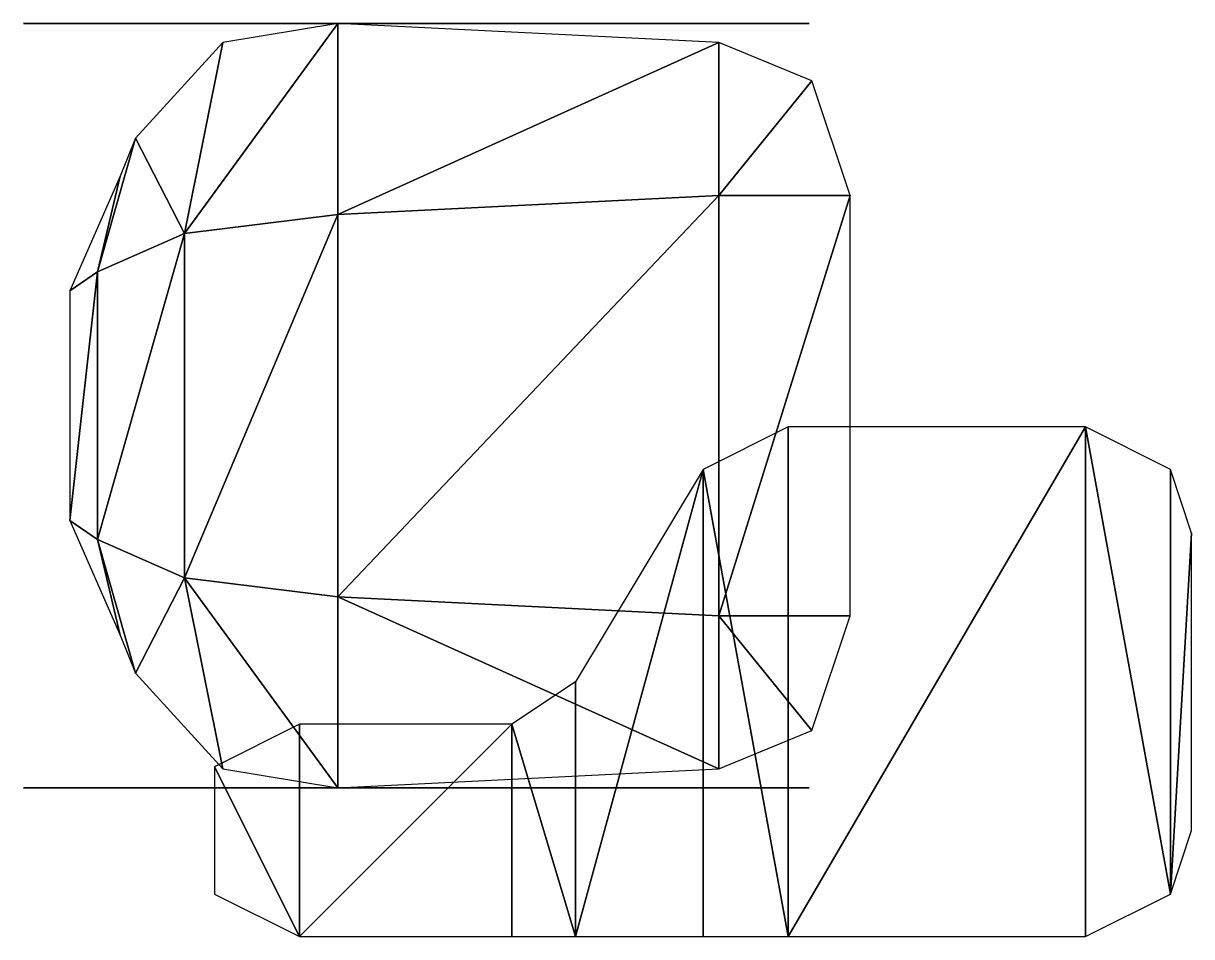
# Model space of a CAD drawing. Extents: x 0 to 0.699, y -0.318 to 0.229.
import ezdxf

# ---------------------------------------------------------------- set-up
doc = ezdxf.new("R2010")
doc.units = 0
doc.header["$LTSCALE"] = 2
doc.layers.get('0').update_dxf_attribs({"linetype": 'CONTINUOUS'})

msp = doc.modelspace()

# ---------------------------------------------------------------- meshes
at = {"color": 254, "linetype": 'BYBLOCK'}
mesh = msp.add_polyface(dxfattribs=at)
corners = [(0.2667, 0.2286, 0.4191), (0.4699, 0.2286), (0.2413, 0.2286, 0.4191), (0.4445, 0.2286), (0.2159, 0.2286, 0.4191), (0, 0.2286), (0.0254, 0.2286), (0.18828, 0.2286, 0.31663), (0.28988, 0.2286, 0.31663), (0.17558, 0.2286, 0.29123), (0.30258, 0.2286, 0.29123), (0.18828, -0.2286, 0.31663), (0.28988, -0.2286, 0.31663), (0.17558, -0.2286, 0.29123), (0.30258, -0.2286, 0.29123), (0.2159, -0.2286, 0.4191), (0.2413, -0.2286, 0.4191), (0, -0.2286), (0.0254, -0.2286), (0.2667, -0.2286, 0.4191), (0.4699, -0.2286), (0.4445, -0.2286), (0.2286, -0.2286, 0.4191), (0.3683, -0.2286, 0.6096), (0.3937, -0.2286, 0.6096), (0.254, -0.2286, 0.4191)]
mesh.append_faces([[corners[k] for k in face] for face in [(0, 1, 2), (3, 2, 1), (4, 2, 5), (6, 5, 2), (7, 8, 9), (10, 9, 8), (11, 12, 13), (14, 13, 12), (15, 16, 17), (18, 17, 16), (19, 20, 16), (21, 16, 20)]], dxfattribs={"vtx1": -1, "color": 254})
mesh.append_faces([[corners[k] for k in face] for face in [(22, 23, 24), (24, 25, 22)]], dxfattribs={"vtx2": -1, "color": 254})
at = {"color": 0, "linetype": 'BYBLOCK'}
mesh = msp.add_polyface(dxfattribs=at)
corners = [(0.02775, 0.06858, 0.78416), (0.02775, -0.06858, 0.78416), (0.04424, 0.08001, 0.69741), (0.04424, -0.08001, 0.69741), (0.0671, 0.16002, 0.69741), (0.05784, 0.13716, 0.74977), (0.05784, -0.13716, 0.74977), (0.0671, -0.16002, 0.69741), (0.09633, -0.10287, 0.49889), (0.11919, -0.21717, 0.52175), (0.11919, 0.21717, 0.52175), (0.09633, 0.10287, 0.49889), (0.18796, 0.1143, 0.38735), (0.18796, -0.1143, 0.38735), (0.18796, 0.2286, 0.43307), (0.18796, -0.2286, 0.43307), (0.41587, -0.12573, 0.39543), (0.41587, -0.21717, 0.41829), (0.41587, 0.21717, 0.41829), (0.41587, 0.12573, 0.39543), (0.49427, -0.12573, 0.37301), (0.47149, -0.19431, 0.38246), (0.47149, 0.19431, 0.38246), (0.49427, 0.12573, 0.37301)]
mesh.append_faces([[corners[k] for k in face] for face in [(2, 5, 0), (3, 6, 7), (8, 7, 9), (11, 4, 2), (14, 11, 12), (15, 8, 9), (17, 13, 15), (18, 12, 19), (21, 16, 17), (22, 19, 23)]], dxfattribs={"vtx0": -1, "color": 0})
mesh.append_faces([[corners[k] for k in face] for face in [(0, 1, 2), (3, 2, 1), (4, 5, 2), (1, 6, 3), (3, 7, 8), (10, 4, 11), (2, 3, 11), (8, 11, 3), (11, 8, 12), (13, 12, 8), (10, 11, 14), (13, 8, 15), (16, 13, 17), (14, 12, 18), (12, 13, 19), (16, 19, 13), (20, 16, 21), (18, 19, 22), (19, 16, 23), (20, 23, 16)]], dxfattribs={"vtx1": -1, "color": 0})
at = {"color": 33, "linetype": 'BYBLOCK'}
mesh = msp.add_polyface(dxfattribs=at)
corners = [(0.6858, -0.0381, 0.6096), (0.6858, -0.2921, 0.6096), (0.6985, -0.0762, 0.6096), (0.6985, -0.254, 0.6096), (0.635, -0.0127, 0.6096), (0.635, -0.3175, 0.6096), (0.4572, -0.0127, 0.6096), (0.4572, -0.3175, 0.6096), (0.4064, -0.0381, 0.6096), (0.4064, -0.3175, 0.6096), (0.3302, -0.1651, 0.6096), (0.3302, -0.3175, 0.6096), (0.2921, -0.1905, 0.6096), (0.2921, -0.3175, 0.6096), (0.1651, -0.1905, 0.6096), (0.1651, -0.3175, 0.6096), (0.1143, -0.2159, 0.6096), (0.1143, -0.2921, 0.6096)]
mesh.append_faces([[corners[k] for k in face] for face in [(0, 1, 2), (6, 7, 4), (5, 4, 7), (10, 11, 8), (9, 8, 11), (14, 15, 12), (13, 12, 15)]], dxfattribs={"vtx0": -1, "vtx1": -1, "color": 33})
mesh.append_faces([[corners[k] for k in face] for face in [(4, 5, 1), (1, 0, 4), (8, 9, 7), (7, 6, 8), (12, 13, 11), (11, 10, 12), (15, 14, 16)]], dxfattribs={"vtx0": -1, "vtx2": -1, "color": 33})
mesh.append_faces([[corners[k] for k in face] for face in [(3, 2, 1)]], dxfattribs={"vtx1": -1, "color": 33})
mesh.append_faces([[corners[k] for k in face] for face in [(16, 17, 15)]], dxfattribs={"vtx2": -1, "color": 33})

doc.saveas('drawing.dxf')
